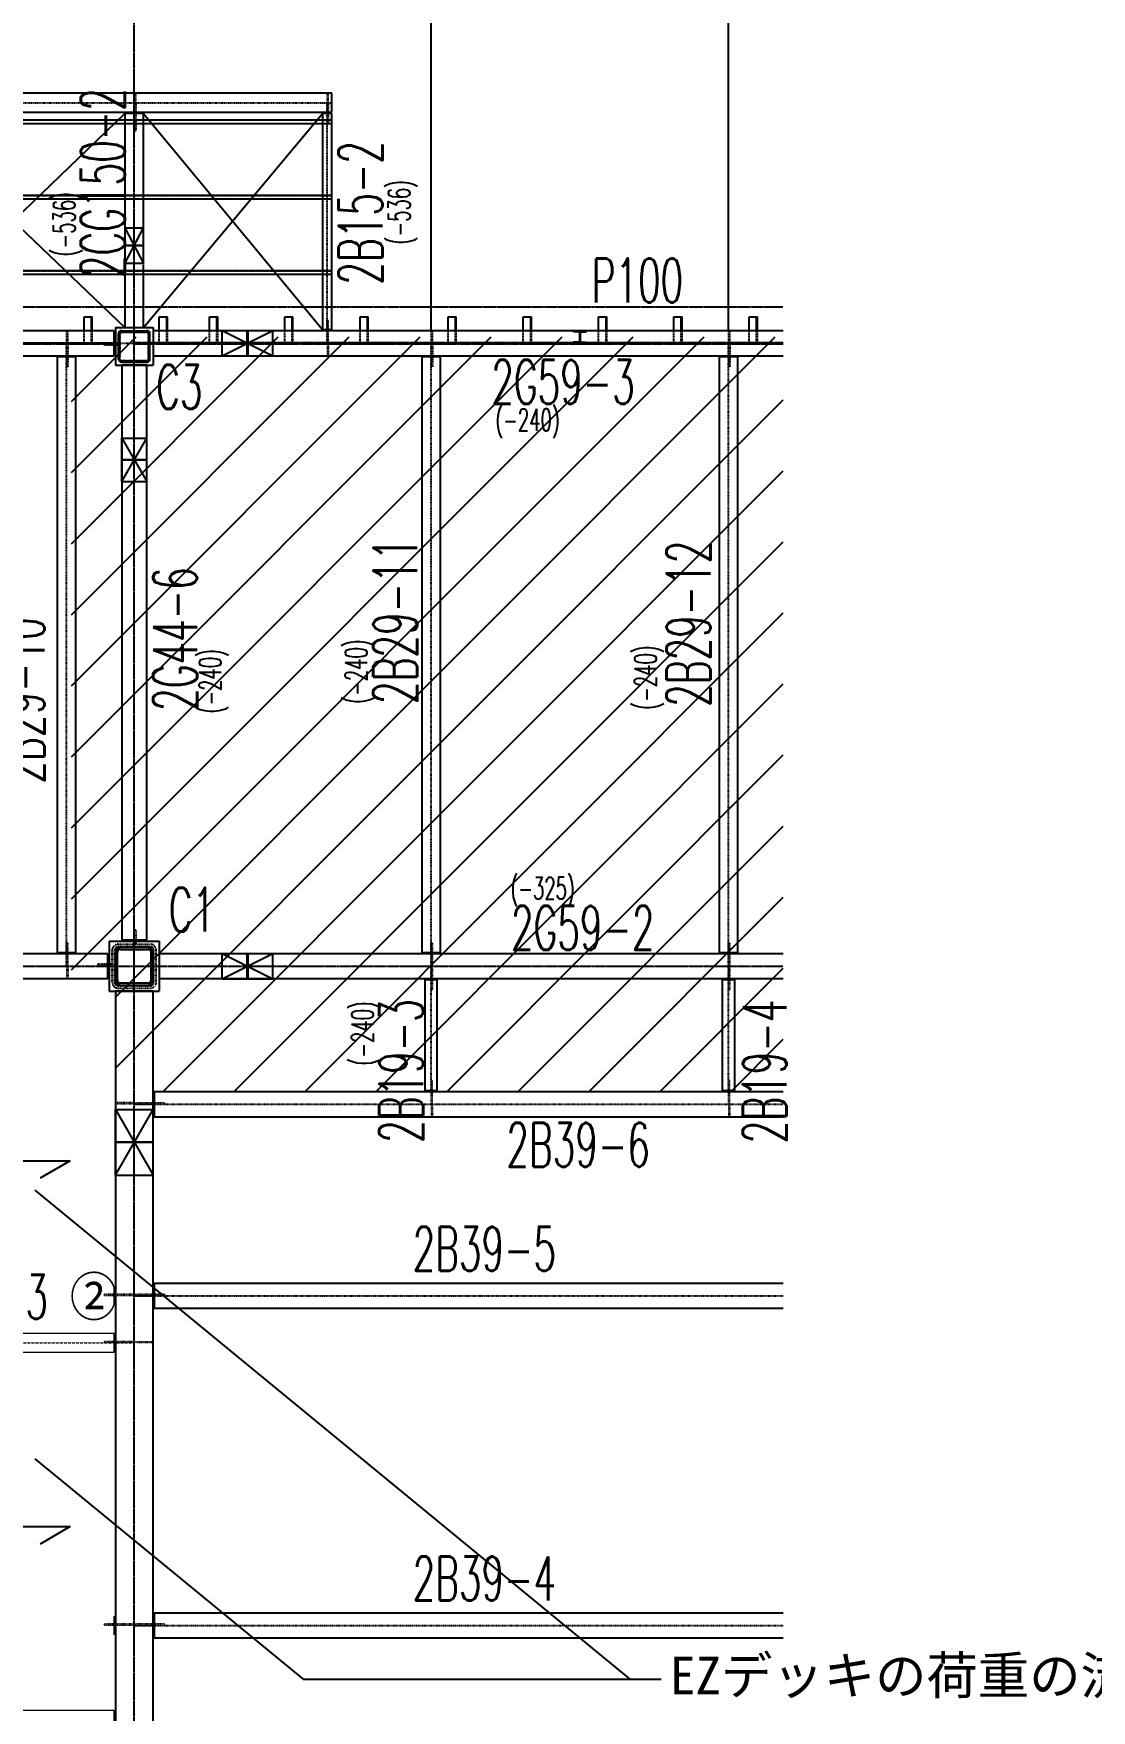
# Model space of a CAD drawing. Header units: millimetres. Extents: x -87051 to 180003, y -2961 to 97158.
# Drawn here: x 14778 to 23207, y 76222 to 89574 of the extents above; entities that cross this region are included whole.
import ezdxf
from ezdxf.enums import TextEntityAlignment as Align

# ---------------------------------------------------------------- set-up
doc = ezdxf.new("R2010")
doc.units = ezdxf.units.MM
doc.header["$LTSCALE"] = 0.2
doc.linetypes.add('CENTER', pattern=[2, 1.25, -0.25, 0.25, -0.25])
doc.linetypes.add('HIDDEN', pattern=[0.375, 0.25, -0.125])
doc.layers.add('1_文字', color=3, linetype='Continuous')
doc.layers.add('S-撤去', color=5, linetype='Continuous', lineweight=9, true_color=0x0000ff)
doc.layers.add('S-新設', color=1, linetype='Continuous', lineweight=9, true_color=0xff0000)
doc.styles.get("Standard").update_dxf_attribs({"font": 'simplex.shx', "width": 0.8, "height": 700, "bigfont": 'extfont2.shx'})
doc.styles.add('ゴシック', font='MS Gothic.ttf', dxfattribs={"height": 4})

msp = doc.modelspace()

# ---------------------------------------------------------------- linework, layer by layer
at = {"color": 8, "linetype": 'Continuous'}
for p, q in [((17945.4, 87208.7), (17945.4, 92299.7)), ((17945.4, 87208.7), (17945.4, 92299.7)), ((20315.4, 87208.7), (20315.4, 92299.7)), ((20315.4, 87208.7), (20315.4, 92299.7)), ((17155.4, 89098.2), (11865.4, 89098.2)), ((17155.4, 88948.2), (17155.4, 89098.2)), ((11865.4, 88948.2), (17155.4, 88948.2)), ((13717.9, 87218.2), (15505.4, 88938.2)), ((13717.9, 88938.2), (15505.4, 87233.2)), ((15655.4, 88938.2), (15505.4, 88938.2)), ((15505.4, 88938.2), (15505.4, 87738.2)), ((15583.9, 88948.2), (15583.9, 88938.2)), ((15592.9, 88948.2), (15592.9, 88938.2)), ((15655.4, 87738.2), (15655.4, 88938.2)), ((15655.4, 87233.2), (17080.4, 88938.2)), ((15655.4, 88938.2), (17080.4, 87218.2)), ((17155.4, 88938.2), (17080.4, 88938.2)), ((17080.4, 88938.2), (17080.4, 87218.2)), ((17120.4, 88948.2), (17120.4, 88938.2)), ((17126.4, 88948.2), (17126.4, 88938.2)), ((17155.4, 87218.2), (17155.4, 88938.2)), ((11705.4, 88888.2), (17155.4, 88888.2)), ((11705.4, 88858.2), (17155.4, 88858.2)), ((11705.4, 88288.2), (17155.4, 88288.2)), ((11705.4, 88258.2), (17155.4, 88258.2)), ((15505.4, 88028.2), (15655.4, 88028.2)), ((15505.4, 87743.2), (15655.4, 88028.2)), ((15505.4, 88028.2), (15655.4, 87743.2)), ((15505.4, 87888.2), (15655.4, 87888.2)), ((15655.4, 87883.2), (15505.4, 87883.2)), ((15655.4, 87743.2), (15505.4, 87743.2)), ((15505.4, 87733.2), (15505.4, 87233.2)), ((15655.4, 87233.2), (15655.4, 87733.2)), ((11705.4, 87688.2), (17155.4, 87688.2)), ((11705.4, 87658.2), (17155.4, 87658.2)), ((15420.4, 87208.2), (12160.4, 87208.2)), ((15180.4, 87318.2), (15245.4, 87318.2)), ((15180.4, 87208.2), (15180.4, 87318.2)), ((15239.4, 87208.2), (15239.4, 87318.2)), ((15245.4, 87208.2), (15245.4, 87318.2)), ((15420.4, 87009.2), (15420.4, 87208.2)), ((15430.4, 87233.2), (15730.4, 87233.2)), ((15430.4, 87233.2), (15430.4, 86933.2)), ((15477.9, 87208.2), (15682.9, 87208.2)), ((15477.9, 87199.2), (15682.9, 87199.2)), ((15505.4, 87233.2), (15655.4, 87233.2)), ((15730.4, 87233.2), (15730.4, 86933.2)), ((15730.4, 87208.2), (15730.4, 87009.2)), ((16480.4, 87208.2), (15730.4, 87208.2)), ((15780.4, 87318.2), (15845.4, 87318.2)), ((15780.4, 87208.2), (15780.4, 87318.2)), ((15839.4, 87208.2), (15839.4, 87318.2)), ((15845.4, 87208.2), (15845.4, 87318.2)), ((16180.4, 87318.2), (16245.4, 87318.2)), ((16180.4, 87208.2), (16180.4, 87318.2)), ((16239.4, 87208.2), (16239.4, 87318.2)), ((16245.4, 87208.2), (16245.4, 87318.2)), ((16280.4, 87208.7), (16685.4, 87208.7)), ((16280.4, 87008.7), (16280.4, 87208.7)), ((16280.4, 87008.7), (16685.4, 87208.7)), ((16280.4, 87208.7), (16685.4, 87008.7)), ((16480.4, 87009.2), (16480.4, 87208.2)), ((16485.4, 87208.2), (16485.4, 87009.2)), ((20752.1, 87208.2), (16485.4, 87208.2)), ((16685.4, 87008.7), (16685.4, 87208.7)), ((16780.4, 87318.2), (16845.4, 87318.2)), ((16780.4, 87208.2), (16780.4, 87318.2)), ((16839.4, 87208.2), (16839.4, 87318.2)), ((16845.4, 87208.2), (16845.4, 87318.2)), ((17080.4, 87218.2), (17155.4, 87218.2)), ((17120.4, 87208.2), (17120.4, 87218.2)), ((17126.4, 87208.2), (17126.4, 87218.2)), ((17380.4, 87318.2), (17445.4, 87318.2)), ((17380.4, 87208.2), (17380.4, 87318.2)), ((17439.4, 87208.2), (17439.4, 87318.2)), ((17445.4, 87208.2), (17445.4, 87318.2)), ((18080.4, 87318.2), (18145.4, 87318.2)), ((18080.4, 87208.2), (18080.4, 87318.2)), ((18139.4, 87208.2), (18139.4, 87318.2)), ((18145.4, 87208.2), (18145.4, 87318.2)), ((18680.4, 87318.2), (18745.4, 87318.2)), ((18680.4, 87208.2), (18680.4, 87318.2)), ((18739.4, 87208.2), (18739.4, 87318.2)), ((18745.4, 87208.2), (18745.4, 87318.2)), ((19080.4, 87208.2), (19180.4, 87208.2)), ((19080.4, 87200.2), (19080.4, 87208.2)), ((19119.4, 87200.2), (19080.4, 87200.2)), ((19141.4, 87200.2), (19180.4, 87200.2)), ((19180.4, 87200.2), (19180.4, 87208.2)), ((19280.4, 87318.2), (19345.4, 87318.2)), ((19280.4, 87208.2), (19280.4, 87318.2)), ((19339.4, 87208.2), (19339.4, 87318.2)), ((19345.4, 87208.2), (19345.4, 87318.2)), ((19880.4, 87318.2), (19945.4, 87318.2)), ((19880.4, 87208.2), (19880.4, 87318.2)), ((19939.4, 87208.2), (19939.4, 87318.2)), ((19945.4, 87208.2), (19945.4, 87318.2)), ((20480.4, 87318.2), (20545.4, 87318.2)), ((20480.4, 87208.2), (20480.4, 87318.2)), ((20539.4, 87208.2), (20539.4, 87318.2)), ((20545.4, 87208.2), (20545.4, 87318.2)), ((15080.4, 82118), (20120.6, 87158.2)), ((15080.4, 82683.6), (19554.9, 87158.2)), ((15080.4, 83249.3), (18989.2, 87158.2)), ((15080.4, 83815), (18423.6, 87158.2)), ((15080.4, 84380.7), (17857.9, 87158.2)), ((15080.4, 84946.4), (17292.2, 87158.2)), ((15080.4, 85512.1), (16726.5, 87158.2)), ((15080.4, 86077.8), (16160.8, 87158.2)), ((15080.4, 86643.4), (15595.1, 87158.2)), ((15430.4, 87104.7), (15420.4, 87104.7)), ((15430.4, 87092.7), (15420.4, 87092.7)), ((15430.4, 81902.3), (20686.3, 87158.2)), ((15455.4, 86980.7), (15455.4, 87185.7)), ((15464.4, 86980.7), (15464.4, 87185.7)), ((15696.4, 86980.7), (15696.4, 87185.7)), ((15705.4, 86980.7), (15705.4, 87185.7)), ((19080.4, 87116.2), (19080.4, 87108.2)), ((19119.4, 87116.2), (19080.4, 87116.2)), ((19080.4, 87108.2), (19180.4, 87108.2)), ((19127.4, 87192.2), (19127.4, 87124.2)), ((19133.4, 87192.2), (19133.4, 87124.2)), ((19141.4, 87116.2), (19180.4, 87116.2)), ((19180.4, 87116.2), (19180.4, 87108.2)), ((12160.4, 87009.2), (15420.4, 87009.2)), ((15114.9, 86999.2), (14965.9, 86999.2)), ((14965.9, 86999.2), (14965.9, 82257.7)), ((15043.2, 87009.2), (15043.2, 86999.2)), ((15052.2, 87009.2), (15052.2, 86999.2)), ((15114.9, 82257.7), (15114.9, 86999.2)), ((15430.4, 86933.2), (15730.4, 86933.2)), ((15477.9, 86967.2), (15682.9, 86967.2)), ((15477.9, 86958.2), (15682.9, 86958.2)), ((15679.9, 86933.2), (15480.9, 86933.2)), ((15480.9, 86933.2), (15480.9, 86183.2)), ((15679.9, 86183.2), (15679.9, 86933.2)), ((15730.4, 87009.2), (16480.4, 87009.2)), ((16280.4, 87008.7), (16685.4, 87008.7)), ((16485.4, 87009.2), (20752.1, 87009.2)), ((18019.9, 86999.2), (17870.9, 86999.2)), ((17870.9, 86999.2), (17870.9, 82257.7)), ((17948.2, 87009.2), (17948.2, 86999.2)), ((17957.2, 87009.2), (17957.2, 86999.2)), ((18019.9, 82257.7), (18019.9, 86999.2)), ((20389.9, 86999.2), (20240.9, 86999.2)), ((20240.9, 86999.2), (20240.9, 82257.7)), ((20318.2, 87009.2), (20318.2, 86999.2)), ((20327.2, 87009.2), (20327.2, 86999.2)), ((20389.9, 82257.7), (20389.9, 86999.2)), ((15430.4, 81336.6), (20752.1, 86658.2)), ((15480.4, 86353.2), (15680.4, 86353.2)), ((15480.4, 86008.2), (15480.4, 86353.2)), ((15480.4, 86008.2), (15680.4, 86353.2)), ((15480.4, 86353.2), (15680.4, 86008.2)), ((15680.4, 86008.2), (15680.4, 86353.2)), ((15480.9, 86183.2), (15679.9, 86183.2)), ((15679.9, 86178.2), (15480.9, 86178.2)), ((15480.9, 86178.2), (15480.9, 82358.2)), ((15679.9, 82358.2), (15679.9, 86178.2)), ((15480.4, 86008.2), (15680.4, 86008.2)), ((15807.7, 81148.2), (20752.1, 86092.5)), ((16373.4, 81148.2), (20752.1, 85526.9)), ((16939, 81148.2), (20752.1, 84961.2)), ((17504.7, 81148.2), (20752.1, 84395.5)), ((18070.4, 81148.2), (20752.1, 83829.8)), ((18636.1, 81148.2), (20752.1, 83264.1)), ((19201.8, 81148.2), (20752.1, 82698.4)), ((14965.9, 82257.7), (15114.9, 82257.7)), ((15043.2, 82247.7), (15043.2, 82257.7)), ((15052.2, 82247.7), (15052.2, 82257.7)), ((15380.4, 82348.2), (15780.4, 82348.2)), ((15380.4, 82348.2), (15380.4, 81948.2)), ((15430.4, 82038.2), (15430.4, 82258.2)), ((15446.4, 82038.2), (15446.4, 82258.2)), ((15470.4, 82298.2), (15690.4, 82298.2)), ((15470.4, 82282.2), (15690.4, 82282.2)), ((15480.9, 82358.2), (15679.9, 82358.2)), ((15584.4, 82348.2), (15584.4, 82358.2)), ((15596.4, 82348.2), (15596.4, 82358.2)), ((15714.4, 82038.2), (15714.4, 82258.2)), ((15730.4, 82038.2), (15730.4, 82258.2)), ((15780.4, 82348.2), (15780.4, 81948.2)), ((17870.9, 82257.7), (18019.9, 82257.7)), ((17948.2, 82247.7), (17948.2, 82257.7)), ((17957.2, 82247.7), (17957.2, 82257.7)), ((20240.9, 82257.7), (20389.9, 82257.7)), ((20318.2, 82247.7), (20318.2, 82257.7)), ((20327.2, 82247.7), (20327.2, 82257.7)), ((15370.4, 82247.7), (11865.4, 82247.7)), ((15370.4, 82048.7), (15370.4, 82247.7)), ((15380.4, 82164.2), (15370.4, 82164.2)), ((15380.4, 82152.2), (15370.4, 82152.2)), ((15780.4, 82247.7), (15780.4, 82048.7)), ((16480.4, 82247.7), (15780.4, 82247.7)), ((16280.4, 82248.2), (16685.4, 82248.2)), ((16280.4, 82048.2), (16280.4, 82248.2)), ((16280.4, 82048.2), (16685.4, 82248.2)), ((16280.4, 82248.2), (16685.4, 82048.2)), ((16480.4, 82048.7), (16480.4, 82247.7)), ((16485.4, 82247.7), (16485.4, 82048.7)), ((20752.1, 82247.7), (16485.4, 82247.7)), ((16685.4, 82048.2), (16685.4, 82248.2)), ((19767.5, 81148.2), (20752.1, 82132.7)), ((11865.4, 82048.7), (15370.4, 82048.7)), ((15470.4, 82014.2), (15690.4, 82014.2)), ((15470.4, 81998.2), (15690.4, 81998.2)), ((15780.4, 82048.7), (16480.4, 82048.7)), ((16280.4, 82048.2), (16685.4, 82048.2)), ((16485.4, 82048.7), (20752.1, 82048.7)), ((17994.9, 82038.7), (17895.9, 82038.7)), ((17895.9, 82038.7), (17895.9, 81158.2)), ((17947.7, 82048.7), (17947.7, 82038.7)), ((17953.7, 82048.7), (17953.7, 82038.7)), ((17994.9, 81158.2), (17994.9, 82038.7)), ((20364.9, 82038.7), (20265.9, 82038.7)), ((20265.9, 82038.7), (20265.9, 81158.2)), ((20317.7, 82048.7), (20317.7, 82038.7)), ((20323.7, 82048.7), (20323.7, 82038.7)), ((20364.9, 81158.2), (20364.9, 82038.7)), ((15380.4, 81948.2), (15780.4, 81948.2)), ((15730.4, 81948.2), (15430.4, 81948.2)), ((15430.4, 81948.2), (15430.4, 80748.2)), ((15730.4, 80748.2), (15730.4, 81948.2)), ((20333.2, 81148.2), (20752.1, 81567.1)), ((15730.4, 81061.2), (15740.4, 81061.2)), ((15730.4, 81052.2), (15740.4, 81052.2)), ((15740.4, 81148.2), (15740.4, 80949.2)), ((20752.1, 81148.2), (15740.4, 81148.2)), ((17895.9, 81158.2), (17994.9, 81158.2)), ((17947.7, 81148.2), (17947.7, 81158.2)), ((17953.7, 81148.2), (17953.7, 81158.2)), ((20265.9, 81158.2), (20364.9, 81158.2)), ((20317.7, 81148.2), (20317.7, 81158.2)), ((20323.7, 81148.2), (20323.7, 81158.2)), ((15430.4, 81008.2), (15730.4, 81008.2)), ((15430.4, 80483.2), (15430.4, 81008.2)), ((15430.4, 80483.2), (15730.4, 81008.2)), ((15430.4, 81008.2), (15730.4, 80483.2)), ((15730.4, 80483.2), (15730.4, 81008.2)), ((15740.4, 80949.2), (20752.1, 80949.2)), ((15430.4, 80748.2), (15730.4, 80748.2)), ((15730.4, 80743.2), (15430.4, 80743.2)), ((15430.4, 80743.2), (15430.4, 72553.2)), ((15730.4, 72553.2), (15730.4, 80743.2)), ((15430.4, 80483.2), (15730.4, 80483.2)), ((15740.4, 79622.7), (15740.4, 79423.7)), ((20752.1, 79622.7), (15740.4, 79622.7)), ((15430.4, 79534.9), (15420.4, 79534.9)), ((15430.4, 79525.9), (15420.4, 79525.9)), ((15730.4, 79535.7), (15740.4, 79535.7)), ((15730.4, 79526.7), (15740.4, 79526.7)), ((15740.4, 79423.7), (20752.1, 79423.7)), ((15740.4, 76997.7), (15740.4, 76798.7)), ((20752.1, 76997.7), (15740.4, 76997.7)), ((15430.4, 76909.9), (15420.4, 76909.9)), ((15430.4, 76900.9), (15420.4, 76900.9)), ((15730.4, 76910.7), (15740.4, 76910.7)), ((15730.4, 76901.7), (15740.4, 76901.7)), ((15740.4, 76798.7), (20752.1, 76798.7))]:
    msp.add_line(p, q, dxfattribs=at)
at = {"color": 8, "linetype": 'CENTER'}
for p, q in [((15580.4, 70286.1), (15580.4, 90647.1)), ((10730.4, 87398.2), (20752.1, 87398.2)), ((10929.9, 87112.7), (15420.4, 87112.7)), ((10929.9, 87104.7), (15420.4, 87104.7)), ((15580.4, 87113.7), (20752.1, 87113.7)), ((15580.4, 87103.7), (20752.1, 87103.7)), ((10730.4, 82148.2), (20752.1, 82148.2))]:
    msp.add_line(p, q, dxfattribs=at)
at = {"color": 8, "linetype": 'HIDDEN'}
for p, q in [((15583.9, 89026.7), (15583.9, 89098.2)), ((15583.9, 89098.2), (15592.9, 89098.2)), ((15592.9, 89026.7), (15592.9, 89098.2)), ((17120.4, 89026.7), (17120.4, 89098.2)), ((17120.4, 89098.2), (17126.4, 89098.2)), ((17126.4, 89026.7), (17126.4, 89098.2)), ((11780.4, 89023.2), (17155.4, 89023.2)), ((15583.9, 89026.7), (15592.9, 89026.7)), ((15583.9, 89019.7), (15583.9, 88948.2)), ((15583.9, 89019.7), (15592.9, 89019.7)), ((15583.9, 88938.2), (15583.9, 88798.2)), ((15592.9, 89019.7), (15592.9, 88948.2)), ((15592.9, 88938.2), (15592.9, 88798.2)), ((17117.9, 87108.7), (17117.9, 89023.2)), ((17120.4, 89026.7), (17126.4, 89026.7)), ((17120.4, 89019.7), (17120.4, 88948.2)), ((17120.4, 89019.7), (17126.4, 89019.7)), ((17120.4, 88938.2), (17120.4, 88858.2)), ((17126.4, 89019.7), (17126.4, 88948.2)), ((17126.4, 88938.2), (17126.4, 88858.2)), ((11705.4, 88885.9), (17155.4, 88885.9)), ((15583.9, 88798.2), (15592.9, 88798.2)), ((17120.4, 88858.2), (17126.4, 88858.2)), ((11705.4, 88285.9), (17155.4, 88285.9)), ((11705.4, 87685.9), (17155.4, 87685.9)), ((15043.2, 87112.7), (15043.2, 87208.2)), ((15043.2, 87208.2), (15052.2, 87208.2)), ((15052.2, 87112.7), (15052.2, 87208.2)), ((15180.4, 87112.7), (15180.4, 87208.2)), ((15239.4, 87112.7), (15239.4, 87208.2)), ((15245.4, 87112.7), (15245.4, 87208.2)), ((15485.4, 87208.2), (15675.4, 87208.2)), ((15485.4, 87196.2), (15675.4, 87196.2)), ((15780.4, 87113.7), (15780.4, 87208.2)), ((15839.4, 87113.7), (15839.4, 87208.2)), ((15845.4, 87113.7), (15845.4, 87208.2)), ((16180.4, 87113.7), (16180.4, 87208.2)), ((16239.4, 87113.7), (16239.4, 87208.2)), ((16245.4, 87113.7), (16245.4, 87208.2)), ((16780.4, 87113.7), (16780.4, 87208.2)), ((16839.4, 87113.7), (16839.4, 87208.2)), ((16845.4, 87113.7), (16845.4, 87208.2)), ((17120.4, 87218.2), (17120.4, 87298.2)), ((17120.4, 87298.2), (17126.4, 87298.2)), ((17120.4, 87113.7), (17120.4, 87208.2)), ((17126.4, 87218.2), (17126.4, 87298.2)), ((17126.4, 87113.7), (17126.4, 87208.2)), ((17380.4, 87113.7), (17380.4, 87208.2)), ((17439.4, 87113.7), (17439.4, 87208.2)), ((17445.4, 87113.7), (17445.4, 87208.2)), ((17948.2, 87113.7), (17948.2, 87208.2)), ((17948.2, 87208.2), (17957.2, 87208.2)), ((17957.2, 87113.7), (17957.2, 87208.2)), ((18080.4, 87113.7), (18080.4, 87208.2)), ((18139.4, 87113.7), (18139.4, 87208.2)), ((18145.4, 87113.7), (18145.4, 87208.2)), ((18680.4, 87113.7), (18680.4, 87208.2)), ((18739.4, 87113.7), (18739.4, 87208.2)), ((18745.4, 87113.7), (18745.4, 87208.2)), ((19280.4, 87113.7), (19280.4, 87208.2)), ((19339.4, 87113.7), (19339.4, 87208.2)), ((19345.4, 87113.7), (19345.4, 87208.2)), ((19880.4, 87113.7), (19880.4, 87208.2)), ((19939.4, 87113.7), (19939.4, 87208.2)), ((19945.4, 87113.7), (19945.4, 87208.2)), ((20318.2, 87113.7), (20318.2, 87208.2)), ((20318.2, 87208.2), (20327.2, 87208.2)), ((20327.2, 87113.7), (20327.2, 87208.2)), ((20480.4, 87113.7), (20480.4, 87208.2)), ((20539.4, 87113.7), (20539.4, 87208.2)), ((20545.4, 87113.7), (20545.4, 87208.2)), ((10929.9, 87108.7), (15580.4, 87108.7)), ((15040.4, 82148.2), (15040.4, 87108.7)), ((15043.2, 87112.7), (15052.2, 87112.7)), ((15043.2, 87104.7), (15043.2, 87009.2)), ((15043.2, 87104.7), (15052.2, 87104.7)), ((15052.2, 87104.7), (15052.2, 87009.2)), ((15420.4, 87104.7), (15340.4, 87104.7)), ((15340.4, 87104.7), (15340.4, 87092.7)), ((15420.4, 87092.7), (15340.4, 87092.7)), ((15455.4, 87104.7), (15430.4, 87104.7)), ((15455.4, 87092.7), (15430.4, 87092.7)), ((15455.4, 86988.2), (15455.4, 87178.2)), ((15455.4, 87104.7), (15455.4, 87092.7)), ((15467.4, 86988.2), (15467.4, 87178.2)), ((15580.4, 87108.7), (20752.1, 87108.7)), ((15693.4, 86988.2), (15693.4, 87178.2)), ((15705.4, 86988.2), (15705.4, 87178.2)), ((17120.4, 87113.7), (17126.4, 87113.7)), ((17120.4, 87103.7), (17120.4, 87009.2)), ((17120.4, 87103.7), (17126.4, 87103.7)), ((17126.4, 87103.7), (17126.4, 87009.2)), ((17945.4, 82148.2), (17945.4, 87108.7)), ((17948.2, 87113.7), (17957.2, 87113.7)), ((17948.2, 87103.7), (17948.2, 87009.2)), ((17948.2, 87103.7), (17957.2, 87103.7)), ((17957.2, 87103.7), (17957.2, 87009.2)), ((20315.4, 82148.2), (20315.4, 87108.7)), ((20318.2, 87113.7), (20327.2, 87113.7)), ((20318.2, 87103.7), (20318.2, 87009.2)), ((20318.2, 87103.7), (20327.2, 87103.7)), ((20327.2, 87103.7), (20327.2, 87009.2)), ((15043.2, 86999.2), (15043.2, 86919.2)), ((15052.2, 86999.2), (15052.2, 86919.2)), ((15485.4, 86970.2), (15675.4, 86970.2)), ((15485.4, 86958.2), (15675.4, 86958.2)), ((17120.4, 87009.2), (17126.4, 87009.2)), ((17948.2, 86999.2), (17948.2, 86919.2)), ((17957.2, 86999.2), (17957.2, 86919.2)), ((20318.2, 86999.2), (20318.2, 86919.2)), ((20327.2, 86999.2), (20327.2, 86919.2)), ((15043.2, 86919.2), (15052.2, 86919.2)), ((17948.2, 86919.2), (17957.2, 86919.2)), ((20318.2, 86919.2), (20327.2, 86919.2)), ((15584.4, 82358.2), (15584.4, 82438.2)), ((15584.4, 82438.2), (15596.4, 82438.2)), ((15596.4, 82358.2), (15596.4, 82438.2)), ((15043.2, 82257.7), (15043.2, 82337.7)), ((15043.2, 82337.7), (15052.2, 82337.7)), ((15052.2, 82257.7), (15052.2, 82337.7)), ((15405.4, 82020.7), (15405.4, 82275.7)), ((15424.4, 82020.7), (15424.4, 82275.7)), ((15452.9, 82323.2), (15707.9, 82323.2)), ((15452.9, 82304.2), (15707.9, 82304.2)), ((15584.4, 82323.2), (15584.4, 82348.2)), ((15584.4, 82323.2), (15596.4, 82323.2)), ((15596.4, 82323.2), (15596.4, 82348.2)), ((15736.4, 82020.7), (15736.4, 82275.7)), ((15755.4, 82020.7), (15755.4, 82275.7)), ((17948.2, 82257.7), (17948.2, 82337.7)), ((17948.2, 82337.7), (17957.2, 82337.7)), ((17957.2, 82257.7), (17957.2, 82337.7)), ((20318.2, 82257.7), (20318.2, 82337.7)), ((20318.2, 82337.7), (20327.2, 82337.7)), ((20327.2, 82257.7), (20327.2, 82337.7)), ((15043.2, 82152.2), (15043.2, 82247.7)), ((15043.2, 82152.2), (15052.2, 82152.2)), ((15043.2, 82144.2), (15043.2, 82048.7)), ((15043.2, 82144.2), (15052.2, 82144.2)), ((15052.2, 82152.2), (15052.2, 82247.7)), ((15052.2, 82144.2), (15052.2, 82048.7)), ((15370.4, 82164.2), (15290.4, 82164.2)), ((15290.4, 82164.2), (15290.4, 82152.2)), ((15370.4, 82152.2), (15290.4, 82152.2)), ((15405.4, 82164.2), (15380.4, 82164.2)), ((15405.4, 82152.2), (15380.4, 82152.2)), ((15405.4, 82164.2), (15405.4, 82152.2)), ((17945.4, 81148.2), (17945.4, 82148.2)), ((17947.7, 82143.2), (17947.7, 82048.7)), ((17947.7, 82143.2), (17953.7, 82143.2)), ((17948.2, 82153.2), (17948.2, 82247.7)), ((17948.2, 82153.2), (17957.2, 82153.2)), ((17953.7, 82143.2), (17953.7, 82048.7)), ((17957.2, 82153.2), (17957.2, 82247.7)), ((20315.4, 81148.2), (20315.4, 82148.2)), ((20317.7, 82143.2), (20317.7, 82048.7)), ((20317.7, 82143.2), (20323.7, 82143.2)), ((20318.2, 82153.2), (20318.2, 82247.7)), ((20318.2, 82153.2), (20327.2, 82153.2)), ((20323.7, 82143.2), (20323.7, 82048.7)), ((20327.2, 82153.2), (20327.2, 82247.7)), ((15043.2, 82048.7), (15052.2, 82048.7)), ((15452.9, 81992.2), (15707.9, 81992.2)), ((17947.7, 82038.7), (17947.7, 81958.7)), ((17953.7, 82038.7), (17953.7, 81958.7)), ((20317.7, 82038.7), (20317.7, 81958.7)), ((20323.7, 82038.7), (20323.7, 81958.7)), ((15452.9, 81973.2), (15707.9, 81973.2)), ((17947.7, 81958.7), (17953.7, 81958.7)), ((20317.7, 81958.7), (20323.7, 81958.7)), ((17947.7, 81158.2), (17947.7, 81238.2)), ((17947.7, 81238.2), (17953.7, 81238.2)), ((17953.7, 81158.2), (17953.7, 81238.2)), ((20317.7, 81158.2), (20317.7, 81238.2)), ((20317.7, 81238.2), (20323.7, 81238.2)), ((20323.7, 81158.2), (20323.7, 81238.2)), ((15573.9, 81061.2), (15430.4, 81061.2)), ((15430.4, 81061.2), (15430.4, 81052.2)), ((15573.9, 81052.2), (15430.4, 81052.2)), ((15573.9, 81061.2), (15573.9, 81052.2)), ((15586.9, 81061.2), (15730.4, 81061.2)), ((15586.9, 81061.2), (15586.9, 81052.2)), ((15586.9, 81052.2), (15730.4, 81052.2)), ((15740.4, 81061.2), (15820.4, 81061.2)), ((15740.4, 81052.2), (15820.4, 81052.2)), ((15820.4, 81061.2), (15820.4, 81052.2)), ((17947.7, 81052.2), (17947.7, 81148.2)), ((17947.7, 81052.2), (17953.7, 81052.2)), ((17953.7, 81052.2), (17953.7, 81148.2)), ((20317.7, 81052.2), (20317.7, 81148.2)), ((20317.7, 81052.2), (20323.7, 81052.2)), ((20323.7, 81052.2), (20323.7, 81148.2)), ((15580.4, 81048.7), (20752.1, 81048.7)), ((17947.7, 81045.2), (17947.7, 80949.2)), ((17947.7, 81045.2), (17953.7, 81045.2)), ((17947.7, 80949.2), (17953.7, 80949.2)), ((17953.7, 81045.2), (17953.7, 80949.2)), ((20317.7, 81045.2), (20317.7, 80949.2)), ((20317.7, 81045.2), (20323.7, 81045.2)), ((20317.7, 80949.2), (20323.7, 80949.2)), ((20323.7, 81045.2), (20323.7, 80949.2)), ((15420.4, 79534.9), (15340.4, 79534.9)), ((15340.4, 79534.9), (15340.4, 79525.9)), ((15420.4, 79525.9), (15340.4, 79525.9)), ((15573.9, 79534.9), (15430.4, 79534.9)), ((15573.9, 79525.9), (15430.4, 79525.9)), ((15573.9, 79534.9), (15573.9, 79525.9)), ((15580.4, 79523.2), (20752.1, 79523.2)), ((15586.9, 79535.7), (15730.4, 79535.7)), ((15586.9, 79535.7), (15586.9, 79526.7)), ((15586.9, 79526.7), (15730.4, 79526.7)), ((15740.4, 79535.7), (15820.4, 79535.7)), ((15740.4, 79526.7), (15820.4, 79526.7)), ((15820.4, 79535.7), (15820.4, 79526.7)), ((15420.4, 76909.9), (15340.4, 76909.9)), ((15340.4, 76909.9), (15340.4, 76900.9)), ((15420.4, 76900.9), (15340.4, 76900.9)), ((15573.9, 76909.9), (15430.4, 76909.9)), ((15573.9, 76900.9), (15430.4, 76900.9)), ((15573.9, 76909.9), (15573.9, 76900.9)), ((15580.4, 76898.2), (20752.1, 76898.2)), ((15586.9, 76910.7), (15730.4, 76910.7)), ((15586.9, 76910.7), (15586.9, 76901.7)), ((15586.9, 76901.7), (15730.4, 76901.7)), ((15740.4, 76910.7), (15820.4, 76910.7)), ((15740.4, 76901.7), (15820.4, 76901.7)), ((15820.4, 76910.7), (15820.4, 76901.7))]:
    msp.add_line(p, q, dxfattribs=at)
at = {"color": 5, "true_color": 0x0000ff}
for p, q in [((14039.6, 80598.4), (15071.3, 80598.4)), ((15071.3, 80598.4), (14830, 80458.8)), ((14039.6, 77685.4), (15071.3, 77685.4)), ((15071.3, 77685.4), (14830, 77545.8))]:
    msp.add_line(p, q, dxfattribs=at)
at = {"color": 8, "linetype": 'HIDDEN'}
for centre, radius, start, end in [((15485.4, 87178.2), 30, 90, 180), ((15485.4, 87178.2), 18, 90, 180), ((15675.4, 87178.2), 30, 0, 90), ((15675.4, 87178.2), 18, 0, 90), ((15485.4, 86988.2), 30, 180, 270), ((15485.4, 86988.2), 18, 180, 270), ((15675.4, 86988.2), 30, 270, 0), ((15675.4, 86988.2), 18, 270, 0), ((15452.9, 82275.7), 47.5, 90, 180), ((15452.9, 82275.7), 28.5, 90, 180), ((15707.9, 82275.7), 47.5, 0, 90), ((15707.9, 82275.7), 28.5, 0, 90), ((15452.9, 82020.7), 47.5, 180, 270), ((15452.9, 82020.7), 28.5, 180, 270), ((15707.9, 82020.7), 47.5, 270, 0), ((15707.9, 82020.7), 28.5, 270, 0)]:
    msp.add_arc(centre, radius, start, end, dxfattribs=at)
at = {"color": 8, "linetype": 'Continuous'}
for centre, radius, start, end in [((15477.9, 87185.7), 22.5, 90, 180), ((15477.9, 87185.7), 13.5, 90, 180), ((15682.9, 87185.7), 22.5, 0, 90), ((15682.9, 87185.7), 13.5, 0, 90), ((19119.4, 87192.2), 8, 0, 90), ((19141.4, 87192.2), 8, 90, 180), ((19119.4, 87124.2), 8, 270, 0), ((19141.4, 87124.2), 8, 180, 270), ((15477.9, 86980.7), 22.5, 180, 270), ((15477.9, 86980.7), 13.5, 180, 270), ((15682.9, 86980.7), 22.5, 270, 0), ((15682.9, 86980.7), 13.5, 270, 0), ((15470.4, 82258.2), 40, 90, 180), ((15470.4, 82258.2), 24, 90, 180), ((15690.4, 82258.2), 40, 0, 90), ((15690.4, 82258.2), 24, 0, 90), ((15470.4, 82038.2), 40, 180, 270), ((15470.4, 82038.2), 24, 180, 270), ((15690.4, 82038.2), 40, 270, 0), ((15690.4, 82038.2), 24, 270, 0)]:
    msp.add_arc(centre, radius, start, end, dxfattribs=at)
at = {"layer": '1_文字', "color": 5, "true_color": 0x0000ff}
for p, q in [((14789.1, 80363.9), (19529.3, 76470)), ((14789.1, 78224.8), (16925.3, 76470)), ((16925.3, 76470), (19779.9, 76470))]:
    msp.add_line(p, q, dxfattribs=at)
at = {"layer": 'S-撤去', "linetype": 'Continuous'}
for p, q in [((15420.4, 79448.7), (15420.4, 79597.7)), ((15420.4, 76823.7), (15420.4, 76972.7))]:
    msp.add_line(p, q, dxfattribs=at)
at = {"layer": 'S-新設', "linetype": 'Continuous'}
for p, q in [((15420.4, 79222.7), (11120.4, 79222.7)), ((15420.4, 79073.7), (15420.4, 79222.7)), ((11120.4, 79073.7), (15420.4, 79073.7)), ((15430.4, 79159.9), (15420.4, 79159.9)), ((15430.4, 79150.9), (15420.4, 79150.9)), ((15420.4, 76222.7), (11120.4, 76222.7)), ((15420.4, 76073.7), (15420.4, 76222.7))]:
    msp.add_line(p, q, dxfattribs=at)
at = {"layer": 'S-新設', "linetype": 'HIDDEN', "ltscale": 5}
msp.add_line((10960.4, 79148.2), (15580.4, 79148.2), dxfattribs=at)
at = {"layer": 'S-新設', "linetype": 'HIDDEN'}
for p, q in [((15420.4, 79159.9), (15340.4, 79159.9)), ((15340.4, 79159.9), (15340.4, 79150.9)), ((15420.4, 79150.9), (15340.4, 79150.9)), ((15573.9, 79159.9), (15430.4, 79159.9)), ((15573.9, 79150.9), (15430.4, 79150.9)), ((15573.9, 79159.9), (15573.9, 79150.9)), ((15586.9, 79159.9), (15730.4, 79159.9)), ((15586.9, 79159.9), (15586.9, 79150.9)), ((15586.9, 79150.9), (15730.4, 79150.9))]:
    msp.add_line(p, q, dxfattribs=at)

# ---------------------------------------------------------------- texts
at = {"color": 8, "width": 0.6}
for s, height, p in [('2CG150-2', 350, (15504.9, 87626.8)), ('2B15-2', 350, (17558, 87575.2)), ('(-536)', 175, (15110.2, 87800)), ('(-536)', 175, (17779.6, 87895.1)), ('2B29-11', 350, (17835.4, 84236.2)), ('2B29-12', 350, (20171.3, 84213.4)), ('2G44-6', 350, (16080.9, 84181)), ('2B29-10', 350, (14865.9, 83602.2)), ('(-240)', 175, (16273.2, 84160.6)), ('(-240)', 175, (17436.3, 84238.1)), ('(-240)', 175, (19742.3, 84190.4)), ('(-240)', 175, (17486.3, 81356.8)), ('2B19-3', 350, (17882.6, 80742.1)), ('2B19-4', 350, (20778.5, 80738.1))]:
    msp.add_text(s, height=height, rotation=90, dxfattribs=at).set_placement(p)
for s, height, p in [('P100', 350, (19225.2, 87433.3)), ('C3', 350, (15755.2, 86585.2)), ('2G59-3', 350, (18425.3, 86624.8)), ('(-240)', 175, (18457.3, 86411.2)), ('(-325)', 175, (18577.8, 82681.3)), ('C1', 350, (15855.4, 82423.2)), ('2G59-2', 350, (18582.2, 82277.7)), ('2B39-6', 350, (18545.6, 80551.6)), ('2B39-5', 350, (17798.4, 79722.7)), ('2B39-4', 350, (17798.4, 77097.7))]:
    msp.add_text(s, height=height, dxfattribs=at).set_placement(p)
at = {"layer": 'S-新設', "linetype": 'Continuous'}
msp.add_text('②', height=350, dxfattribs=at).set_placement((15066.6, 79329.2))
at = {"layer": 'S-新設', "linetype": 'Continuous', "width": 0.6}
msp.add_text('2B29-3', height=350, dxfattribs=at).set_placement((13750.8, 79340.5))
at = {"layer": 'S-新設', "color": 5, "true_color": 0x0000ff, "style": 'ゴシック'}
msp.add_text('EZデッキの荷重の流れ', height=300, dxfattribs=at).set_placement((19847.5, 76500.2), align=Align.MIDDLE_LEFT)

doc.saveas('drawing.dxf')
